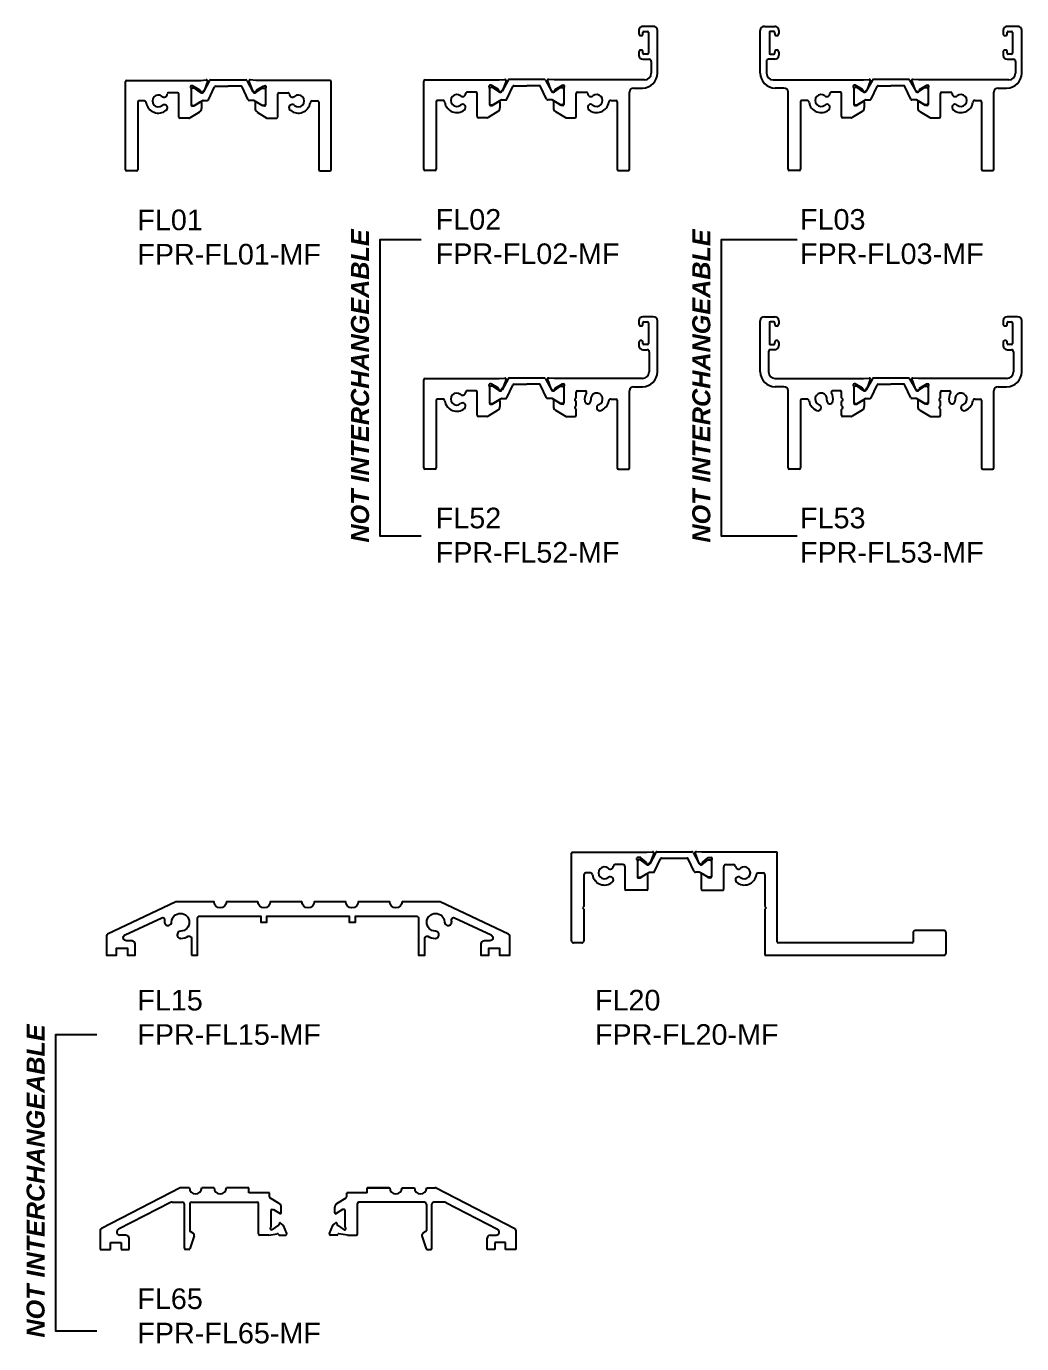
# Model space of a CAD drawing. Header units: millimetres. Extents: x 2364 to 3239, y -858 to -127.
# Drawn here: x 2364.3 to 2606.1, y -511.7 to -191.8 of the extents above; entities that cross this region are included whole.
import ezdxf

# ---------------------------------------------------------------- set-up
doc = ezdxf.new("R2010")
doc.units = ezdxf.units.MM
for name, color, linetype in [('CS- Drawing', 255, 'Continuous'), ('CS-Drawing', 7, 'Continuous'), ('Text', 1, 'Continuous')]:
    doc.layers.add(name, color=color, linetype=linetype)
doc.styles.add('Fineline', font='sanss___.ttf', dxfattribs={"height": 2})

# ---------------------------------------------------------------- blocks, each defined once
blk = doc.blocks.new('-FL01')
for p, q in [((0, 0.3), (0, 21.7)), ((0.3, 22), (18.31, 22)), ((16, 20.05), (16, 16.45)), ((16, 20), (16, 16)), ((16.27, 20.7), (16.1, 20.7)), ((16.76, 20.14), (16.3, 20.14)), ((18.11, 19.63), (16.33, 20.69)), ((18.28, 19.07), (16.76, 20.14)), ((18.29, 19.2), (18.21, 19.51)), ((18.31, 22), (19.66, 22.12)), ((19.22, 19.7), (18.62, 19.11)), ((20.47, 21.95), (19, 19.23)), ((19.97, 21.72), (19.22, 19.7)), ((20.17, 17.31), (21.62, 20.42)), ((20.74, 22.12), (29.26, 22.12)), ((21.89, 20.59), (25, 20.59)), ((28.11, 20.59), (25, 20.59)), ((29.83, 17.31), (28.38, 20.42)), ((29.53, 21.95), (31, 19.23)), ((30.03, 21.72), (30.78, 19.7)), ((31.69, 22), (30.34, 22.12)), ((30.78, 19.7), (31.38, 19.11)), ((49.7, 22), (31.69, 22)), ((31.71, 19.2), (31.79, 19.51)), ((31.72, 19.07), (33.24, 20.14)), ((31.89, 19.63), (33.67, 20.69)), ((33.24, 20.14), (33.7, 20.14)), ((33.73, 20.7), (33.9, 20.7)), ((34, 20.05), (34, 16.45)), ((34, 20), (34, 16)), ((50, 0.3), (50, 21.7)), ((3, 16.7), (3, 0.3)), ((4.59, 17), (3.3, 17)), ((12.7, 19), (10.47, 19)), ((13, 13.1), (13, 18.7)), ((16.6, 15.8), (18.2, 16.77)), ((16.76, 15.94), (18.81, 17.12)), ((18.5, 16.6), (18.5, 15.18)), ((18.87, 17.14), (19.9, 17.14)), ((31.13, 17.14), (30.1, 17.14)), ((33.24, 15.94), (31.19, 17.12)), ((31.5, 16.6), (31.5, 15.18)), ((33.4, 15.8), (31.8, 16.77)), ((37, 13.1), (37, 18.7)), ((37.3, 19), (39.53, 19)), ((45.41, 17), (46.7, 17)), ((47, 16.69), (47, 0.3)), ((15.44, 12.8), (13.3, 12.8)), ((18.02, 14.32), (15.6, 12.84)), ((16.2, 15.8), (16.6, 15.8)), ((16.3, 15.94), (16.76, 15.94)), ((31.98, 14.32), (34.4, 12.84)), ((33.7, 15.94), (33.24, 15.94)), ((33.8, 15.8), (33.4, 15.8)), ((34.56, 12.8), (36.7, 12.8)), ((2.7, 0), (0.3, 0)), ((47.3, 0), (49.7, 0))]:
    blk.add_line(p, q)
for centre, radius, start, end in [((0.3, 21.7), 0.3, 90, 180), ((16.1, 20.4), 0.3, 90, 233.1301), ((15.8, 20), 0.2, 0, 53.1301), ((16.3, 19.84), 0.3, 90, 180), ((16.27, 20.5), 0.2, 75, 90), ((18.01, 19.46), 0.2, 15, 60), ((18.57, 19.48), 0.5, 234.9248, 329.8267), ((18.48, 19.25), 0.2, 195, 315), ((19.69, 21.82), 0.3, 340, 95), ((20.74, 21.82), 0.3, 90, 155), ((21.89, 20.29), 0.3, 90, 155), ((28.11, 20.29), 0.3, 25, 90), ((29.26, 21.82), 0.3, 25, 90), ((30.31, 21.82), 0.3, 85, 200), ((31.43, 19.48), 0.5, 210.1733, 305.0752), ((31.52, 19.25), 0.2, 225, 345), ((31.99, 19.46), 0.2, 120, 165), ((33.73, 20.5), 0.2, 90, 105), ((33.7, 19.84), 0.3, 0, 90), ((33.9, 20.4), 0.3, 306.8699, 90), ((34.2, 20), 0.2, 126.8699, 180), ((49.7, 21.7), 0.3, 0, 90), ((3.3, 16.7), 0.302, 90.4173, 179.5827), ((4.59, 16.5), 0.496, 7.9591, 90.374), ((8, 17), 2.95, 188.3331, 310.0677), ((8, 17), 1.45, 49.9323, 310.0677), ((9.42, 18.68), 0.75, 229.9323, 0.8936), ((9.46, 15.35), 0.752, 306.1356, 133.9999), ((10.47, 18.7), 0.3, 90, 180.8936), ((12.7, 18.7), 0.3, 0, 90), ((16.3, 16.24), 0.3, 180, 270), ((16.2, 16), 0.2, 180, 270), ((18.3, 16.6), 0.2, 0, 121.4), ((18.87, 17.02), 0.115, 90, 120), ((19.9, 17.44), 0.3, 270, 335), ((30.1, 17.44), 0.3, 205, 270), ((31.13, 17.02), 0.115, 60, 90), ((31.7, 16.6), 0.2, 58.6, 180), ((33.7, 16.24), 0.3, 270, 360), ((33.8, 16), 0.2, 270, 0), ((37.3, 18.7), 0.3, 90, 180), ((39.53, 18.7), 0.3, 359.1064, 90), ((40.5, 15.38), 0.757, 41.9353, 237.9293), ((40.58, 18.68), 0.75, 179.1064, 310.0677), ((42, 17), 2.95, 229.933, 351.6662), ((42, 17), 1.45, 229.9083, 130.0917), ((45.4, 16.52), 0.483, 88.2325, 173.4344), ((46.7, 16.7), 0.298, 357.6402, 90.3742), ((13.3, 13.1), 0.3, 180, 270), ((15.44, 13.1), 0.3, 270, 301.4), ((17.5, 15.18), 1, 301.4, 360), ((32.5, 15.18), 1, 180, 238.6), ((34.56, 13.1), 0.3, 238.6, 270), ((36.7, 13.1), 0.3, 270, 0), ((0.3, 0.3), 0.3, 180, 270), ((2.7, 0.3), 0.3, 270, 0), ((47.3, 0.3), 0.3, 180, 270), ((49.7, 0.3), 0.3, 270, 0)]:
    blk.add_arc(centre, radius, start, end)
blk = doc.blocks.new('-FL02')
for p, q in [((30.75, 13), (28.25, 13)), ((27.25, 12), (27.25, 11.25)), ((28.25, 11.25), (28.25, 11.5)), ((28.5, 11.75), (29.3, 11.75)), ((29.55, 11.5), (29.55, 6.5)), ((31.75, 1.65), (31.75, 12)), ((27.25, 6.75), (27.25, 6)), ((28.25, 6.5), (28.25, 6.75)), ((28.25, 5), (29.75, 5)), ((29.3, 6.25), (28.5, 6.25)), ((30.25, 4.5), (30.25, 1.65)), ((-24.7, 0), (-6.69, 0)), ((-6.69, 0), (-5.34, 0.12)), ((4.26, 0.12), (-4.26, 0.12)), ((6.69, 0), (5.34, 0.12)), ((28.6, 0), (6.69, 0)), ((-25, -21.7), (-25, -0.3)), ((-12.3, -3), (-14.53, -3)), ((-9, -1.95), (-9, -5.55)), ((-9, -2), (-9, -6)), ((-8.73, -1.3), (-8.9, -1.3)), ((-8.24, -1.86), (-8.7, -1.86)), ((-6.89, -2.37), (-8.67, -1.31)), ((-6.72, -2.93), (-8.24, -1.86)), ((-6.71, -2.8), (-6.79, -2.49)), ((-5.78, -2.3), (-6.38, -2.89)), ((-4.53, -0.05), (-6, -2.77)), ((-5.03, -0.28), (-5.78, -2.3)), ((-4.83, -4.69), (-3.38, -1.58)), ((-3.11, -1.41), (0, -1.41)), ((3.11, -1.41), (0, -1.41)), ((4.83, -4.69), (3.38, -1.58)), ((4.53, -0.05), (6, -2.77)), ((5.03, -0.28), (5.78, -2.3)), ((5.78, -2.3), (6.38, -2.89)), ((6.71, -2.8), (6.79, -2.49)), ((6.72, -2.93), (8.24, -1.86)), ((6.89, -2.37), (8.67, -1.31)), ((8.24, -1.86), (8.7, -1.86)), ((8.73, -1.3), (8.9, -1.3)), ((9, -1.95), (9, -5.55)), ((9, -2), (9, -6)), ((12.3, -3), (14.53, -3)), ((25, -21.7), (25, -3)), ((26, -2), (28.1, -2)), ((-22, -5.3), (-22, -21.7)), ((-20.41, -5), (-21.7, -5)), ((-12, -8.9), (-12, -3.3)), ((-8.8, -6.2), (-8.4, -6.2)), ((-8.7, -6.06), (-8.24, -6.06)), ((-8.4, -6.2), (-6.8, -5.23)), ((-8.24, -6.06), (-6.19, -4.88)), ((-6.5, -5.4), (-6.5, -6.82)), ((-6.13, -4.86), (-5.1, -4.86)), ((6.13, -4.86), (5.1, -4.86)), ((8.24, -6.06), (6.19, -4.88)), ((6.5, -5.4), (6.5, -6.82)), ((8.4, -6.2), (6.8, -5.23)), ((8.7, -6.06), (8.24, -6.06)), ((8.8, -6.2), (8.4, -6.2)), ((12, -8.9), (12, -3.3)), ((20.41, -5), (21.7, -5)), ((22, -5.3), (22, -21.7)), ((-9.56, -9.2), (-11.7, -9.2)), ((-6.98, -7.68), (-9.4, -9.16)), ((6.98, -7.68), (9.4, -9.16)), ((9.56, -9.2), (11.7, -9.2)), ((-22.3, -22), (-24.7, -22)), ((22.3, -22), (24.7, -22))]:
    blk.add_line(p, q)
for centre, radius, start, end in [((28.25, 12), 1, 90, 180), ((30.75, 12), 1, 0, 90), ((27.75, 11.25), 0.5, 180, 0), ((28.5, 11.5), 0.25, 90, 180), ((29.3, 11.5), 0.25, 0, 90), ((27.75, 6.75), 0.5, 0, 180), ((28.5, 6.5), 0.25, 180, 270), ((29.3, 6.5), 0.25, 270, 0), ((28.25, 6), 1, 180, 270), ((29.75, 4.5), 0.5, 0, 90), ((-24.7, -0.3), 0.3, 90, 180), ((-5.31, -0.18), 0.3, 340, 95), ((-4.26, -0.18), 0.3, 90, 155), ((4.26, -0.18), 0.3, 25, 90), ((5.31, -0.18), 0.3, 85, 200), ((28.1, 1.65), 3.65, 270, 0), ((28.6, 1.65), 1.65, 270, 0), ((-14.53, -3.3), 0.3, 90, 180.8936), ((-12.3, -3.3), 0.3, 0, 90), ((-8.9, -1.6), 0.3, 90, 233.1301), ((-9.2, -2), 0.2, 0, 53.1301), ((-8.7, -2.16), 0.3, 90, 180), ((-8.73, -1.5), 0.2, 75, 90), ((-6.99, -2.54), 0.2, 15, 60), ((-6.43, -2.52), 0.5, 234.9248, 329.8267), ((-6.52, -2.75), 0.2, 195, 315), ((-3.11, -1.71), 0.3, 90, 155), ((3.11, -1.71), 0.3, 25, 90), ((6.43, -2.52), 0.5, 210.1733, 305.0752), ((6.52, -2.75), 0.2, 225, 345), ((6.99, -2.54), 0.2, 120, 165), ((8.73, -1.5), 0.2, 90, 105), ((8.7, -2.16), 0.3, 0, 90), ((8.9, -1.6), 0.3, 306.8699, 90), ((9.2, -2), 0.2, 126.8699, 180), ((12.3, -3.3), 0.3, 90, 180), ((14.53, -3.3), 0.3, 359.1064, 90), ((26, -3), 1, 90, 180), ((-21.7, -5.3), 0.3, 90, 180), ((-20.41, -5.5), 0.5, 8.3331, 90), ((-17, -5), 2.95, 188.3331, 310.0677), ((-17, -5), 1.45, 49.9323, 310.0677), ((-15.58, -3.32), 0.75, 229.9323, 0.8936), ((-15.58, -6.68), 0.75, 310.0677, 130.0677), ((-8.7, -5.76), 0.3, 180, 270), ((-8.8, -6), 0.2, 180, 270), ((-6.7, -5.4), 0.2, 0, 121.4), ((-6.13, -4.98), 0.115, 90, 120), ((-5.1, -4.56), 0.3, 270, 335), ((5.1, -4.56), 0.3, 205, 270), ((6.13, -4.98), 0.115, 60, 90), ((6.7, -5.4), 0.2, 58.6, 180), ((8.7, -5.76), 0.3, 270, 360), ((8.8, -6), 0.2, 270, 0), ((15.58, -3.32), 0.75, 179.1064, 310.0677), ((15.58, -6.68), 0.75, 49.9323, 229.9323), ((17, -5), 2.95, 229.9323, 351.6669), ((17, -5), 1.45, 229.9323, 130.0677), ((20.41, -5.5), 0.5, 90, 171.6669), ((21.7, -5.3), 0.3, 0, 90), ((-11.7, -8.9), 0.3, 180, 270), ((-9.56, -8.9), 0.3, 270, 301.4), ((-7.5, -6.82), 1, 301.4, 360), ((7.5, -6.82), 1, 180, 238.6), ((9.56, -8.9), 0.3, 238.6, 270), ((11.7, -8.9), 0.3, 270, 0), ((-24.7, -21.7), 0.3, 180, 270), ((-22.3, -21.7), 0.3, 270, 0), ((22.3, -21.7), 0.3, 180, 270), ((24.7, -21.7), 0.3, 270, 0)]:
    blk.add_arc(centre, radius, start, end)
blk = doc.blocks.new('-FL03')
for p, q in [((-6.75, 23.65), (-6.75, 34)), ((-5.75, 35), (-3.25, 35)), ((-4.55, 33.5), (-4.55, 28.5)), ((-3.5, 33.75), (-4.3, 33.75)), ((-3.25, 33.25), (-3.25, 33.5)), ((-2.25, 34), (-2.25, 33.25)), ((52.25, 34), (52.25, 33.25)), ((55.75, 35), (53.25, 35)), ((53.25, 33.25), (53.25, 33.5)), ((53.5, 33.75), (54.3, 33.75)), ((54.55, 33.5), (54.55, 28.5)), ((56.75, 23.65), (56.75, 34)), ((-5.25, 26.5), (-5.25, 23.65)), ((-3.25, 27), (-4.75, 27)), ((-4.3, 28.25), (-3.5, 28.25)), ((-3.25, 28.5), (-3.25, 28.75)), ((-2.25, 28.75), (-2.25, 28)), ((52.25, 28.75), (52.25, 28)), ((53.25, 28.5), (53.25, 28.75)), ((53.25, 27), (54.75, 27)), ((54.3, 28.25), (53.5, 28.25)), ((55.25, 26.5), (55.25, 23.65)), ((-3.6, 22), (18.31, 22)), ((-1, 20), (-3.1, 20)), ((0.3, 22), (18.31, 22)), ((16, 20.05), (16, 16.45)), ((16, 20), (16, 16)), ((16.27, 20.7), (16.1, 20.7)), ((16.76, 20.14), (16.3, 20.14)), ((18.11, 19.63), (16.33, 20.69)), ((18.28, 19.07), (16.76, 20.14)), ((18.29, 19.2), (18.21, 19.51)), ((18.31, 22), (19.66, 22.12)), ((19.22, 19.7), (18.62, 19.11)), ((20.47, 21.95), (19, 19.23)), ((19.97, 21.72), (19.22, 19.7)), ((20.17, 17.31), (21.62, 20.42)), ((29.26, 22.12), (20.74, 22.12)), ((21.89, 20.59), (25, 20.59)), ((28.11, 20.59), (25, 20.59)), ((29.83, 17.31), (28.38, 20.42)), ((29.53, 21.95), (31, 19.23)), ((30.03, 21.72), (30.78, 19.7)), ((31.69, 22), (30.34, 22.12)), ((30.78, 19.7), (31.38, 19.11)), ((53.6, 22), (31.69, 22)), ((31.71, 19.2), (31.79, 19.51)), ((31.72, 19.07), (33.24, 20.14)), ((31.89, 19.63), (33.73, 20.7)), ((33.24, 20.14), (33.7, 20.14)), ((33.73, 20.7), (33.9, 20.7)), ((34, 20.05), (34, 16.45)), ((34, 20), (34, 16)), ((51, 20), (53.1, 20)), ((0, 0.3), (0, 19)), ((3, 16.7), (3, 0.3)), ((4.59, 17), (3.3, 17)), ((12.7, 19), (10.47, 19)), ((13, 13.1), (13, 18.7)), ((16.6, 15.8), (18.2, 16.77)), ((16.76, 15.94), (18.81, 17.12)), ((18.5, 16.6), (18.5, 15.18)), ((18.87, 17.14), (19.9, 17.14)), ((31.13, 17.14), (30.1, 17.14)), ((33.24, 15.94), (31.19, 17.12)), ((31.5, 16.6), (31.5, 15.18)), ((33.4, 15.8), (31.8, 16.77)), ((37, 13.1), (37, 18.7)), ((37.3, 19), (39.53, 19)), ((45.41, 17), (46.7, 17)), ((47, 16.7), (47, 0.3)), ((50, 0.3), (50, 19)), ((15.44, 12.8), (13.3, 12.8)), ((18.02, 14.32), (15.6, 12.84)), ((16.2, 15.8), (16.6, 15.8)), ((16.3, 15.94), (16.76, 15.94)), ((31.98, 14.32), (34.4, 12.84)), ((33.7, 15.94), (33.24, 15.94)), ((33.8, 15.8), (33.4, 15.8)), ((34.56, 12.8), (36.7, 12.8)), ((2.7, 0), (0.3, 0)), ((47.3, 0), (49.7, 0))]:
    blk.add_line(p, q)
for centre, radius, start, end in [((-5.75, 34), 1, 90, 180), ((-4.3, 33.5), 0.25, 90, 180), ((-3.5, 33.5), 0.25, 0, 90), ((-3.25, 34), 1, 0, 90), ((-2.75, 33.25), 0.5, 180, 0), ((53.25, 34), 1, 90, 180), ((52.75, 33.25), 0.5, 180, 0), ((53.5, 33.5), 0.25, 90, 180), ((54.3, 33.5), 0.25, 0, 90), ((55.75, 34), 1, 0, 90), ((-2.75, 28.75), 0.5, 0, 180), ((52.75, 28.75), 0.5, 0, 180), ((-4.75, 26.5), 0.5, 90, 180), ((-4.3, 28.5), 0.25, 180, 270), ((-3.5, 28.5), 0.25, 270, 0), ((-3.25, 28), 1, 270, 0), ((53.25, 28), 1, 180, 270), ((53.5, 28.5), 0.25, 180, 270), ((54.3, 28.5), 0.25, 270, 0), ((54.75, 26.5), 0.5, 0, 90), ((-3.1, 23.65), 3.65, 180, 270), ((-3.6, 23.65), 1.65, 180, 270), ((53.1, 23.65), 3.65, 270, 0), ((53.6, 23.65), 1.65, 270, 0), ((-1, 19), 1, 0, 90), ((16.1, 20.4), 0.3, 90, 233.1301), ((15.8, 20), 0.2, 0, 53.1301), ((16.3, 19.84), 0.3, 90, 180), ((16.27, 20.5), 0.2, 75, 90), ((18.01, 19.46), 0.2, 15, 60), ((18.57, 19.48), 0.5, 234.9248, 329.8267), ((18.48, 19.25), 0.2, 195, 315), ((19.69, 21.82), 0.3, 340, 95), ((20.74, 21.82), 0.3, 90, 155), ((21.89, 20.29), 0.3, 90, 155), ((28.11, 20.29), 0.3, 25, 90), ((29.26, 21.82), 0.3, 25, 90), ((30.31, 21.82), 0.3, 85, 200), ((31.43, 19.48), 0.5, 210.1733, 305.0752), ((31.52, 19.25), 0.2, 225, 345), ((31.99, 19.46), 0.2, 120, 165), ((33.73, 20.5), 0.2, 90, 105), ((33.7, 19.84), 0.3, 0, 90), ((33.9, 20.4), 0.3, 306.8699, 90), ((34.2, 20), 0.2, 126.8699, 180), ((51, 19), 1, 90, 180), ((3.3, 16.7), 0.3, 90, 180), ((4.59, 16.5), 0.5, 8.3331, 90), ((8, 17), 2.95, 188.3331, 310.0677), ((8, 17), 1.45, 49.9323, 310.0677), ((9.42, 18.68), 0.75, 229.9323, 0.8936), ((9.42, 15.32), 0.75, 310.0677, 130.0677), ((10.47, 18.7), 0.3, 90, 180.8936), ((12.7, 18.7), 0.3, 0, 90), ((16.3, 16.24), 0.3, 180, 270), ((16.2, 16), 0.2, 180, 270), ((18.3, 16.6), 0.2, 0, 121.4), ((18.87, 17.02), 0.115, 90, 120), ((19.9, 17.44), 0.3, 270, 335), ((30.1, 17.44), 0.3, 205, 270), ((31.13, 17.02), 0.115, 60, 90), ((31.7, 16.6), 0.2, 58.6, 180), ((33.7, 16.24), 0.3, 270, 360), ((33.8, 16), 0.2, 270, 0), ((37.3, 18.7), 0.3, 90, 180), ((39.53, 18.7), 0.3, 359.1064, 90), ((40.58, 18.68), 0.75, 179.1064, 310.0677), ((40.58, 15.32), 0.75, 49.9323, 229.9323), ((42, 17), 2.95, 229.9323, 351.6669), ((42, 17), 1.45, 229.9323, 130.0677), ((45.41, 16.5), 0.5, 90, 171.6669), ((46.7, 16.7), 0.3, 0, 90), ((13.3, 13.1), 0.3, 180, 270), ((15.44, 13.1), 0.3, 270, 301.4), ((17.5, 15.18), 1, 301.4, 360), ((32.5, 15.18), 1, 180, 238.6), ((34.56, 13.1), 0.3, 238.6, 270), ((36.7, 13.1), 0.3, 270, 0), ((0.3, 0.3), 0.3, 180, 270), ((2.7, 0.3), 0.3, 270, 0), ((47.3, 0.3), 0.3, 180, 270), ((49.7, 0.3), 0.3, 270, 0)]:
    blk.add_arc(centre, radius, start, end)
blk = doc.blocks.new('-FL52')
for p, q in [((27.25, 14), (27.25, 13.25)), ((30.75, 15), (28.25, 15)), ((28.25, 13.25), (28.25, 13.5)), ((28.5, 13.75), (29.3, 13.75)), ((29.55, 13.5), (29.55, 8.5)), ((31.75, 1.65), (31.75, 14)), ((27.25, 8.75), (27.25, 8)), ((28.25, 8.5), (28.25, 8.75)), ((28.25, 7), (29.25, 7)), ((29.3, 8.25), (28.5, 8.25)), ((29.75, 6.5), (29.75, 1.65)), ((-24.7, 0), (-6.69, 0)), ((-6.69, 0), (-5.34, 0.12)), ((4.26, 0.12), (-4.26, 0.12)), ((6.69, 0), (5.34, 0.12)), ((28.1, 0), (6.69, 0)), ((-25, -21.7), (-25, -0.3)), ((-12.3, -3), (-14.53, -3)), ((-9, -1.95), (-9, -5.55)), ((-9, -2), (-9, -6)), ((-8.73, -1.3), (-8.9, -1.3)), ((-8.24, -1.86), (-8.7, -1.86)), ((-6.89, -2.37), (-8.67, -1.31)), ((-6.72, -2.93), (-8.24, -1.86)), ((-6.71, -2.8), (-6.79, -2.49)), ((-5.78, -2.3), (-6.38, -2.89)), ((-4.53, -0.05), (-6, -2.77)), ((-5.03, -0.28), (-5.78, -2.3)), ((-4.83, -4.69), (-3.38, -1.58)), ((-3.11, -1.41), (0, -1.41)), ((3.11, -1.41), (0, -1.41)), ((4.83, -4.69), (3.38, -1.58)), ((4.53, -0.05), (6, -2.77)), ((5.03, -0.28), (5.78, -2.3)), ((5.78, -2.3), (6.38, -2.89)), ((6.71, -2.8), (6.79, -2.49)), ((6.72, -2.93), (8.24, -1.86)), ((6.89, -2.37), (8.67, -1.31)), ((8.24, -1.86), (8.7, -1.86)), ((8.73, -1.3), (8.9, -1.3)), ((9, -1.95), (9, -5.55)), ((9, -2), (9, -6)), ((12.3, -3), (14.23, -3)), ((25, -21.7), (25, -3)), ((26, -2), (28.1, -2)), ((-22, -5.3), (-22, -21.7)), ((-20.41, -5), (-21.7, -5)), ((-12, -8.9), (-12, -3.3)), ((-8.8, -6.2), (-8.4, -6.2)), ((-8.7, -6.06), (-8.24, -6.06)), ((-8.4, -6.2), (-6.8, -5.23)), ((-8.24, -6.06), (-6.19, -4.88)), ((-6.5, -5.4), (-6.5, -6.82)), ((-6.13, -4.86), (-5.1, -4.86)), ((6.13, -4.86), (5.1, -4.86)), ((8.24, -6.06), (6.19, -4.88)), ((6.5, -5.4), (6.5, -6.82)), ((8.4, -6.2), (6.8, -5.23)), ((8.7, -6.06), (8.24, -6.06)), ((8.8, -6.2), (8.4, -6.2)), ((12, -4.69), (12, -3.3)), ((12, -6.59), (12, -5.61)), ((20.41, -5), (21.7, -5)), ((22, -5.3), (22, -21.7)), ((-9.56, -9.2), (-11.7, -9.2)), ((-6.98, -7.68), (-9.4, -9.16)), ((6.98, -7.68), (9.4, -9.16)), ((9.56, -9.2), (11.7, -9.2)), ((12, -8.9), (12, -7.51)), ((-22.3, -22), (-24.7, -22)), ((22.3, -22), (24.7, -22))]:
    blk.add_line(p, q)
for centre, radius, start, end in [((28.25, 14), 1, 90, 180), ((27.75, 13.25), 0.5, 180, 0), ((28.5, 13.5), 0.25, 90, 180), ((29.3, 13.5), 0.25, 0, 90), ((30.75, 14), 1, 0, 90), ((27.75, 8.75), 0.5, 0, 180), ((28.25, 8), 1, 180, 270), ((28.5, 8.5), 0.25, 180, 270), ((29.25, 6.5), 0.5, 0, 90), ((29.3, 8.5), 0.25, 270, 0), ((-24.7, -0.3), 0.3, 90, 180), ((-5.31, -0.18), 0.3, 340, 95), ((-4.26, -0.18), 0.3, 90, 155), ((4.26, -0.18), 0.3, 25, 90), ((5.31, -0.18), 0.3, 85, 200), ((28.1, 1.65), 3.65, 270, 0), ((28.1, 1.65), 1.65, 270, 360), ((-14.53, -3.3), 0.3, 90, 180.8936), ((-12.3, -3.3), 0.3, 0, 90), ((-8.9, -1.6), 0.3, 90, 233.1301), ((-9.2, -2), 0.2, 0, 53.1301), ((-8.7, -2.16), 0.3, 90, 180), ((-8.73, -1.5), 0.2, 75, 90), ((-6.99, -2.54), 0.2, 15, 60), ((-6.43, -2.52), 0.5, 234.9248, 329.8267), ((-6.52, -2.75), 0.2, 195, 315), ((-3.11, -1.71), 0.3, 90, 155), ((3.11, -1.71), 0.3, 25, 90), ((6.43, -2.52), 0.5, 210.1733, 305.0752), ((6.52, -2.75), 0.2, 225, 345), ((6.99, -2.54), 0.2, 120, 165), ((8.73, -1.5), 0.2, 90, 105), ((8.7, -2.16), 0.3, 0, 90), ((8.9, -1.6), 0.3, 306.8699, 90), ((9.2, -2), 0.2, 126.8699, 180), ((12.3, -3.3), 0.3, 90, 180), ((14.23, -3.3), 0.3, 328.4611, 90), ((26, -3), 1, 90, 180), ((-21.7, -5.3), 0.3, 90, 180), ((-20.41, -5.5), 0.5, 8.3331, 90), ((-17, -5), 2.95, 188.3331, 310.0677), ((-17, -5), 1.45, 49.9323, 310.0677), ((-15.58, -3.32), 0.75, 229.9323, 0.8936), ((-15.58, -6.68), 0.75, 310.0677, 130.0677), ((-8.7, -5.76), 0.3, 180, 270), ((-8.8, -6), 0.2, 180, 270), ((-6.7, -5.4), 0.2, 0, 121.4), ((-6.13, -4.98), 0.115, 90, 120), ((-5.1, -4.56), 0.3, 270, 335), ((5.1, -4.56), 0.3, 205, 270), ((6.13, -4.98), 0.115, 60, 90), ((6.7, -5.4), 0.2, 58.6, 180), ((8.7, -5.76), 0.3, 270, 360), ((8.8, -6), 0.2, 270, 0), ((14.83, -5.38), 0.75, 190.0676, 10.0678), ((17, -5), 1.45, 289.9322, 190.0677), ((17.75, -7.07), 0.75, 109.9322, 289.9322), ((20.41, -5.5), 0.5, 90, 171.6669), ((21.7, -5.3), 0.3, 0, 90), ((-11.7, -8.9), 0.3, 180, 270), ((-9.56, -8.9), 0.3, 270, 301.4), ((-7.5, -6.82), 1, 301.4, 360), ((7.5, -6.82), 1, 180, 238.6), ((9.56, -8.9), 0.3, 238.6, 270), ((11.7, -8.9), 0.3, 270, 0), ((-24.7, -21.7), 0.3, 180, 270), ((-22.3, -21.7), 0.3, 270, 0), ((22.3, -21.7), 0.3, 180, 270), ((24.7, -21.7), 0.3, 270, 0)]:
    blk.add_arc(centre, radius, start, end)
at = {"layer": 'CS- Drawing'}
for centre, radius, start, end in [((12.2, -5.15), 0.5, 113.5782, 246.4218), ((17, -5), 2.95, 148.4611, 190.0677), ((17, -5), 2.95, 289.9322, 351.6669), ((12.2, -7.05), 0.5, 113.5782, 246.4218)]:
    blk.add_arc(centre, radius, start, end, dxfattribs=at)
blk = doc.blocks.new('-FL53')
at = {"color": 7}
for p, q in [((-31.75, 1.65), (-31.75, 14)), ((-30.75, 15), (-28.25, 15)), ((-29.55, 13.5), (-29.55, 8.5)), ((-28.5, 13.75), (-29.3, 13.75)), ((-28.25, 13.25), (-28.25, 13.5)), ((-27.25, 14), (-27.25, 13.25)), ((27.25, 14), (27.25, 13.25)), ((30.75, 15), (28.25, 15)), ((28.25, 13.25), (28.25, 13.5)), ((28.5, 13.75), (29.3, 13.75)), ((29.55, 13.5), (29.55, 8.5)), ((31.75, 1.65), (31.75, 14)), ((-29.75, 6.5), (-29.75, 1.65)), ((-29.3, 8.25), (-28.5, 8.25)), ((-28.25, 7), (-29.25, 7)), ((-28.25, 8.5), (-28.25, 8.75)), ((-27.25, 8.75), (-27.25, 8)), ((27.25, 8.75), (27.25, 8)), ((28.25, 8.5), (28.25, 8.75)), ((28.25, 7), (29.25, 7)), ((29.3, 8.25), (28.5, 8.25)), ((29.75, 6.5), (29.75, 1.65)), ((-28.1, 0), (-6.69, 0)), ((-6.69, 0), (-5.34, 0.12)), ((4.26, 0.12), (-4.26, 0.12)), ((6.69, 0), (5.34, 0.12)), ((28.1, 0), (6.69, 0)), ((-26, -2), (-28.1, -2)), ((-25, -21.7), (-25, -3)), ((-12.3, -3), (-14.23, -3)), ((-9, -2), (-9, -6)), ((-8.73, -1.3), (-8.9, -1.3)), ((-8.24, -1.86), (-8.7, -1.86)), ((-6.89, -2.37), (-8.67, -1.31)), ((-6.72, -2.93), (-8.24, -1.86)), ((-6.71, -2.8), (-6.79, -2.49)), ((-5.78, -2.3), (-6.38, -2.89)), ((-4.53, -0.05), (-6, -2.77)), ((-5.03, -0.28), (-5.78, -2.3)), ((-4.83, -4.69), (-3.38, -1.58)), ((-3.11, -1.41), (0, -1.41)), ((3.11, -1.41), (0, -1.41)), ((4.83, -4.69), (3.38, -1.58)), ((4.53, -0.05), (6, -2.77)), ((5.03, -0.28), (5.78, -2.3)), ((5.78, -2.3), (6.38, -2.89)), ((6.71, -2.8), (6.79, -2.49)), ((6.72, -2.93), (8.24, -1.86)), ((6.89, -2.37), (8.67, -1.31)), ((8.24, -1.86), (8.7, -1.86)), ((8.73, -1.3), (8.9, -1.3)), ((9, -1.95), (9, -5.55)), ((9, -2), (9, -6)), ((12.3, -3), (14.23, -3)), ((25, -21.7), (25, -3)), ((26, -2), (28.1, -2)), ((-22, -5.3), (-22, -21.7)), ((-20.41, -5), (-21.7, -5)), ((-12, -4.69), (-12, -3.3)), ((-12, -6.59), (-12, -5.61)), ((-8.8, -6.2), (-8.4, -6.2)), ((-8.7, -6.06), (-8.24, -6.06)), ((-8.4, -6.2), (-6.8, -5.23)), ((-8.24, -6.06), (-6.19, -4.88)), ((-6.5, -5.4), (-6.5, -6.82)), ((-6.13, -4.86), (-5.1, -4.86)), ((6.13, -4.86), (5.1, -4.86)), ((8.24, -6.06), (6.19, -4.88)), ((6.5, -5.4), (6.5, -6.82)), ((8.4, -6.2), (6.8, -5.23)), ((8.7, -6.06), (8.24, -6.06)), ((8.8, -6.2), (8.4, -6.2)), ((12, -4.69), (12, -3.3)), ((12, -6.59), (12, -5.61)), ((20.41, -5), (21.7, -5)), ((22, -5.3), (22, -21.7)), ((-12, -8.9), (-12, -7.51)), ((-9.56, -9.2), (-11.7, -9.2)), ((-6.98, -7.68), (-9.4, -9.16)), ((6.98, -7.68), (9.4, -9.16)), ((9.56, -9.2), (11.7, -9.2)), ((12, -8.9), (12, -7.51)), ((-22.3, -22), (-24.7, -22)), ((22.3, -22), (24.7, -22))]:
    blk.add_line(p, q, dxfattribs=at)
for centre, radius, start, end in [((-30.75, 14), 1, 90, 180), ((-29.3, 13.5), 0.25, 90, 180), ((-28.5, 13.5), 0.25, 0, 90), ((-28.25, 14), 1, 0, 90), ((-27.75, 13.25), 0.5, 180, 0), ((28.25, 14), 1, 90, 180), ((27.75, 13.25), 0.5, 180, 0), ((28.5, 13.5), 0.25, 90, 180), ((29.3, 13.5), 0.25, 0, 90), ((30.75, 14), 1, 0, 90), ((-29.25, 6.5), 0.5, 90, 180), ((-29.3, 8.5), 0.25, 180, 270), ((-28.5, 8.5), 0.25, 270, 0), ((-27.75, 8.75), 0.5, 0, 180), ((-28.25, 8), 1, 270, 0), ((27.75, 8.75), 0.5, 0, 180), ((28.25, 8), 1, 180, 270), ((28.5, 8.5), 0.25, 180, 270), ((29.25, 6.5), 0.5, 0, 90), ((29.3, 8.5), 0.25, 270, 0), ((-28.1, 1.65), 3.65, 180, 270), ((-28.1, 1.65), 1.65, 180, 270), ((-5.31, -0.18), 0.3, 340, 95), ((-4.26, -0.18), 0.3, 90, 155), ((4.26, -0.18), 0.3, 25, 90), ((5.31, -0.18), 0.3, 85, 200), ((28.1, 1.65), 3.65, 270, 0), ((28.1, 1.65), 1.65, 270, 360), ((-26, -3), 1, 0, 90), ((-14.23, -3.3), 0.3, 90, 211.5389), ((-12.3, -3.3), 0.3, 0, 90), ((-8.9, -1.6), 0.3, 90, 233.1301), ((-8.7, -2.16), 0.3, 90, 180), ((-8.73, -1.5), 0.2, 75, 90), ((-6.99, -2.54), 0.2, 15, 60), ((-6.43, -2.52), 0.5, 234.9248, 329.8267), ((-6.52, -2.75), 0.2, 195, 315), ((-3.11, -1.71), 0.3, 90, 155), ((3.11, -1.71), 0.3, 25, 90), ((6.43, -2.52), 0.5, 210.1733, 305.0752), ((6.52, -2.75), 0.2, 225, 345), ((6.99, -2.54), 0.2, 120, 165), ((8.73, -1.5), 0.2, 90, 105), ((8.7, -2.16), 0.3, 0, 90), ((8.9, -1.6), 0.3, 306.8699, 90), ((9.2, -2), 0.2, 126.8699, 180), ((12.3, -3.3), 0.3, 90, 180), ((14.23, -3.3), 0.3, 328.4611, 90), ((26, -3), 1, 90, 180), ((-21.7, -5.3), 0.3, 90, 180), ((-20.41, -5.5), 0.5, 8.3331, 90), ((-17, -5), 1.45, 349.9323, 250.0678), ((-17.75, -7.07), 0.75, 250.0678, 70.0678), ((-14.83, -5.38), 0.75, 169.9322, 349.9324), ((-8.7, -5.76), 0.3, 180, 270), ((-8.8, -6), 0.2, 180, 270), ((-6.7, -5.4), 0.2, 0, 121.4), ((-6.13, -4.98), 0.115, 90, 120), ((-5.1, -4.56), 0.3, 270, 335), ((5.1, -4.56), 0.3, 205, 270), ((6.13, -4.98), 0.115, 60, 90), ((6.7, -5.4), 0.2, 58.6, 180), ((8.7, -5.76), 0.3, 270, 360), ((8.8, -6), 0.2, 270, 0), ((14.83, -5.38), 0.75, 190.0676, 10.0678), ((17, -5), 1.45, 289.9322, 190.0677), ((17.75, -7.07), 0.75, 109.9322, 289.9322), ((20.41, -5.5), 0.5, 90, 171.6669), ((21.7, -5.3), 0.3, 0, 90), ((-11.7, -8.9), 0.3, 180, 270), ((-9.56, -8.9), 0.3, 270, 301.4), ((-7.5, -6.82), 1, 301.4, 0), ((7.5, -6.82), 1, 180, 238.6), ((9.56, -8.9), 0.3, 238.6, 270), ((11.7, -8.9), 0.3, 270, 0), ((-24.7, -21.7), 0.3, 180, 270), ((-22.3, -21.7), 0.3, 270, 0), ((22.3, -21.7), 0.3, 180, 270), ((24.7, -21.7), 0.3, 270, 0)]:
    blk.add_arc(centre, radius, start, end, dxfattribs=at)
at = {"layer": 'CS- Drawing', "color": 7}
for centre, radius, start, end in [((-17, -5), 2.95, 188.3331, 250.0678), ((-17, -5), 2.95, 349.9323, 31.5389), ((-12.2, -5.15), 0.5, 293.5782, 66.4218), ((12.2, -5.15), 0.5, 113.5782, 246.4218), ((17, -5), 2.95, 148.4611, 190.0677), ((17, -5), 2.95, 289.9322, 351.6669), ((-12.2, -7.05), 0.5, 293.5782, 66.4218), ((12.2, -7.05), 0.5, 113.5782, 246.4218)]:
    blk.add_arc(centre, radius, start, end, dxfattribs=at)
blk = doc.blocks.new('-FL15')
blk.add_lwpolyline([(-28.35, -13), (-26.85, -13), (-26.85, -4, -0.414214), (-26.35, -3.5), (-11.5, -3.5), (-11.5, -5), (-10, -5), (-10, -3.5), (10, -3.5), (10, -5), (11.5, -5), (11.5, -3.5), (26.35, -3.5, -0.414214), (26.85, -4), (26.85, -13), (28.35, -13), (28.35, -8.84, -0.573001), (29.09, -8.4, 0.120294), (30.88, -8.9, 0.503021), (31.75, -7.8, 0.330653), (30.93, -7.15, -2.310121), (33.15, -4.93, 0.330653), (33.8, -5.75, 0.503021), (34.9, -4.88, 0.029766), (34.86, -4.41, -0.599877), (35.56, -3.89), (44.45, -8.07, -0.801143), (44.14, -9.5), (42.75, -9.5, 0.414214), (42, -10.25), (42, -13), (43.9, -13), (43.9, -11.25), (46.5, -11.25), (46.5, -13), (49, -13), (49, -8.32, 0.290522), (48.71, -7.86), (32.1, -0.05, 0.110406), (31.89, 0), (22.83, 0, -1), (19.83, 0), (12.17, 0, -1), (9.17, 0), (1.5, 0, -1), (-1.5, 0), (-9.17, 0, -1), (-12.17, 0), (-19.83, 0, -1), (-22.83, 0), (-31.89, 0, 0.110406), (-32.1, -0.05), (-48.71, -7.86, 0.290522), (-49, -8.32), (-49, -13), (-46.5, -13), (-46.5, -11.25), (-43.9, -11.25), (-43.9, -13), (-42, -13), (-42, -10.25, 0.414214), (-42.75, -9.5), (-44.14, -9.5, -0.801143), (-44.45, -8.07), (-35.56, -3.89, -0.599877), (-34.86, -4.41, 0.029766), (-34.9, -4.88, 0.503021), (-33.8, -5.75), (-33.8, -5.75, 0.330653), (-33.15, -4.93, -2.310121), (-30.93, -7.15, 0.330653), (-31.75, -7.8), (-31.75, -7.8, 0.503021), (-30.88, -8.9, 0.120294), (-29.09, -8.4, -0.573001), (-28.35, -8.84)], format="xyb", close=True)
blk = doc.blocks.new('*U23')
for p, q in [((-24.8, 0), (-6.69, 0)), ((-6.69, 0), (-5.34, 0.12)), ((-4.26, 0.12), (4.26, 0.12)), ((6.69, 0), (5.34, 0.12)), ((24.8, 0), (6.69, 0)), ((-25, -21.5), (-25, -0.2)), ((-12.5, -3), (-14.35, -3)), ((-9, -2), (-9, -5.76)), ((-9, -2), (-9, -6)), ((-8.73, -1.3), (-8.9, -1.3)), ((-8.22, -1.3), (-8.9, -1.3)), ((-8.24, -1.86), (-8.7, -1.86)), ((-6.72, -2.93), (-8.24, -1.86)), ((-6.89, -2.37), (-8.13, -1.32)), ((-6.71, -2.8), (-6.79, -2.49)), ((-5.78, -2.3), (-6.38, -2.89)), ((-4.53, -0.05), (-6, -2.77)), ((-5.03, -0.28), (-5.78, -2.3)), ((-4.83, -4.69), (-3.38, -1.58)), ((-3.11, -1.41), (3.11, -1.41)), ((4.83, -4.69), (3.38, -1.58)), ((4.53, -0.05), (6, -2.77)), ((5.03, -0.28), (5.78, -2.3)), ((5.78, -2.3), (6.38, -2.89)), ((6.71, -2.8), (6.79, -2.49)), ((6.72, -2.93), (8.24, -1.86)), ((6.89, -2.37), (8.13, -1.32)), ((8.22, -1.3), (8.9, -1.3)), ((8.24, -1.86), (8.7, -1.86)), ((8.73, -1.3), (8.9, -1.3)), ((9, -2), (9, -5.76)), ((9, -2), (9, -6)), ((12.5, -3), (14.35, -3)), ((25, -21.8), (25, -0.2)), ((-22, -5.5), (-22, -13.2)), ((-20.41, -5), (-21.5, -5)), ((-12, -9), (-12, -3.5)), ((-8.8, -6.2), (-8.46, -6.2)), ((-8.7, -6.06), (-8.24, -6.06)), ((-8.35, -6.17), (-6.8, -5.23)), ((-8.24, -6.06), (-6.19, -4.88)), ((-6.5, -5.4), (-6.5, -9)), ((-6.13, -4.86), (-5.1, -4.86)), ((6.13, -4.86), (5.1, -4.86)), ((8.24, -6.06), (6.19, -4.88)), ((6.5, -5.4), (6.5, -9)), ((8.35, -6.17), (6.8, -5.23)), ((8.7, -6.06), (8.24, -6.06)), ((8.8, -6.2), (8.46, -6.2)), ((12, -9), (12, -3.5)), ((20.41, -5), (21.5, -5)), ((22, -5.5), (22, -13.2)), ((-6.7, -9.2), (-11.8, -9.2)), ((6.7, -9.2), (11.8, -9.2)), ((-22, -13.2), (-22.3, -13.5)), ((-22.3, -13.5), (-22, -13.8)), ((-22, -13.8), (-22, -21.5)), ((22, -13.2), (22.3, -13.5)), ((22.3, -13.5), (22, -13.8)), ((22, -13.8), (22, -25)), ((65.5, -19), (58.5, -19)), ((-22.5, -22), (-24.5, -22)), ((57.8, -22), (25.2, -22)), ((58, -19.5), (58, -21.8)), ((66, -24.5), (66, -19.5)), ((22, -25), (65.5, -25))]:
    blk.add_line(p, q)
for centre, radius, start, end in [((-24.8, -0.2), 0.2, 90, 180), ((-5.31, -0.18), 0.3, 340, 95), ((-4.26, -0.18), 0.3, 90, 155), ((4.26, -0.18), 0.3, 25, 90), ((5.31, -0.18), 0.3, 85, 200), ((24.8, -0.2), 0.2, 0, 90), ((-14.35, -3.5), 0.5, 90, 171.5527), ((-12.5, -3.5), 0.5, 0, 90), ((-8.9, -1.6), 0.3, 90, 233.1301), ((-9.2, -2), 0.2, 0, 53.1301), ((-8.7, -2.16), 0.3, 90, 180), ((-8.22, -1.5), 0.2, 63.75, 90), ((-6.99, -2.54), 0.2, 15, 60), ((-6.43, -2.52), 0.5, 234.9248, 329.8267), ((-6.52, -2.75), 0.2, 195, 315), ((-3.11, -1.71), 0.3, 90, 155), ((3.11, -1.71), 0.3, 25, 90), ((6.43, -2.52), 0.5, 210.1733, 305.0752), ((6.52, -2.75), 0.2, 225, 345), ((6.99, -2.54), 0.2, 120, 165), ((8.22, -1.5), 0.2, 90, 116.25), ((8.7, -2.16), 0.3, 0, 90), ((8.9, -1.6), 0.3, 306.8699, 90), ((9.2, -2), 0.2, 126.8699, 180), ((12.5, -3.5), 0.5, 90, 180), ((14.35, -3.5), 0.5, 8.4473, 90), ((-21.5, -5.5), 0.5, 90, 180), ((-20.41, -5.5), 0.5, 8.3331, 90), ((-17, -5), 2.95, 188.3331, 310.0677), ((-17, -5), 1.45, 49.9323, 310.0677), ((-15.58, -3.32), 0.75, 229.9323, 351.5527), ((-15.58, -6.68), 0.75, 310.0677, 130.0677), ((-8.7, -5.76), 0.3, 180, 270), ((-8.8, -6), 0.2, 180, 270), ((-8.46, -6), 0.2, 270, 301.3118), ((-6.7, -5.4), 0.2, 0, 121.3118), ((-6.13, -4.98), 0.115, 90, 120), ((-5.1, -4.56), 0.3, 270, 335), ((5.1, -4.56), 0.3, 205, 270), ((6.13, -4.98), 0.115, 60, 90), ((6.7, -5.4), 0.2, 58.6882, 180), ((8.46, -6), 0.2, 238.6882, 270), ((8.7, -5.76), 0.3, 270, 360), ((8.8, -6), 0.2, 270, 0), ((15.58, -6.68), 0.75, 49.9323, 229.9323), ((15.58, -3.32), 0.75, 188.4473, 310.0677), ((17, -5), 2.95, 229.9323, 351.6669), ((17, -5), 1.45, 229.9323, 130.0677), ((20.41, -5.5), 0.5, 90, 171.6669), ((21.5, -5.5), 0.5, 0, 90), ((-11.8, -9), 0.2, 180, 270), ((-6.7, -9), 0.2, 270, 0), ((6.7, -9), 0.2, 180, 270), ((11.8, -9), 0.2, 270, 0), ((58.5, -19.5), 0.5, 90, 180), ((65.5, -19.5), 0.5, 0, 90), ((-24.5, -21.5), 0.5, 180, 270), ((-22.5, -21.5), 0.5, 270, 0), ((25.2, -21.8), 0.2, 180, 270), ((57.8, -21.8), 0.2, 270, 0), ((65.5, -24.5), 0.5, 270, 0)]:
    blk.add_arc(centre, radius, start, end)
blk = doc.blocks.new('Pivot Threshold')
for p, q in [((-81.6, 14.95), (-100.71, 5.14)), ((-79.33, 15), (-81.39, 15)), ((-73.33, 15), (-76.33, 15)), ((-64.9, 15), (-70.33, 15)), ((-30.77, 15), (-36.1, 15)), ((-36.1, 15), (-30.67, 15)), ((-27.67, 15), (-24.67, 15)), ((-21.67, 15), (-19.61, 15)), ((-19.4, 14.95), (-0.29, 5.14)), ((-83.94, 11.39), (-96.52, 4.93)), ((-78.76, 11.5), (-62.8, 11.5)), ((-22.24, 11.5), (-38.2, 11.5)), ((-17.06, 11.39), (-4.48, 4.93)), ((-101, 4.68), (-101, 0)), ((-94.75, 3.5), (-96.2, 3.5)), ((-6.25, 3.5), (-4.8, 3.5)), ((0, 4.68), (0, 0)), ((-101, 0), (-98.5, 0)), ((-98.5, 0), (-98.5, 1.75)), ((-98.5, 1.75), (-95.9, 1.75)), ((-95.9, 1.75), (-95.9, 0)), ((-95.9, 0), (-94, 0)), ((-94, 0), (-94, 2.75)), ((-7, 0), (-7, 2.75)), ((-5.1, 0), (-7, 0)), ((-2.5, 1.75), (-5.1, 1.75)), ((-5.1, 1.75), (-5.1, 0)), ((-2.5, 0), (-2.5, 1.75)), ((0, 0), (-2.5, 0))]:
    blk.add_line(p, q)
for centre, radius, start, end in [((-81.39, 14.5), 0.5, 90, 115.2011), ((-77.83, 15), 1.5, 180, 0), ((-71.83, 15), 1.5, 180, 0), ((-29.17, 15), 1.5, 180, 0), ((-23.17, 15), 1.5, 180, 0), ((-19.61, 14.5), 0.5, 64.7989, 90), ((-81.05, 11), 0.5, 0, 90), ((-78.76, 11), 0.5, 90, 180), ((-22.24, 11), 0.5, 0, 90), ((-19.95, 11), 0.5, 90, 180), ((-100.5, 4.68), 0.5, 115.2011, 180), ((-96.2, 4.25), 0.75, 115.2011, 270), ((-94.75, 2.75), 0.75, 0, 90), ((-6.25, 2.75), 0.75, 90, 180), ((-4.8, 4.25), 0.75, 270, 64.7989), ((-0.5, 4.68), 0.5, 0, 64.7989)]:
    blk.add_arc(centre, radius, start, end)
at = {"layer": 'CS- Drawing'}
for p, q in [((-83.48, 11.5), (-81.05, 11.5)), ((-80.55, 0.3), (-80.55, 11)), ((-79.26, 11), (-79.26, 4.62)), ((-62.5, 3.8), (-62.5, 11.2)), ((-57.48, 11.18), (-59.78, 12.58)), ((-59.3, 9.7), (-58.9, 9.7)), ((-58.9, 9.7), (-57.3, 8.73)), ((-57, 8.9), (-57, 10.32)), ((-44, 8.9), (-44, 10.32)), ((-42.1, 9.7), (-43.7, 8.73)), ((-43.52, 11.18), (-41.22, 12.58)), ((-41.7, 9.7), (-42.1, 9.7)), ((-38.5, 3.8), (-38.5, 11.2)), ((-21.74, 11), (-21.74, 4.62)), ((-20.45, 0.3), (-20.45, 11)), ((-17.52, 11.5), (-19.95, 11.5)), ((-59.5, 5.5), (-59.5, 9.5)), ((-56.55, 5.88), (-57.18, 6.44)), ((-44.45, 5.88), (-43.82, 6.44)), ((-41.5, 5.5), (-41.5, 9.5)), ((-78.18, 3.36), (-79.2, 0.21)), ((-79.1, 4.36), (-78.4, 3.95)), ((-60.06, 3.5), (-62.2, 3.5)), ((-60.06, 3.5), (-57.97, 3.85)), ((-59.28, 4.8), (-59.4, 4.8)), ((-57.66, 5.88), (-59.28, 4.8)), ((-57.72, 3.73), (-57.7, 3.67)), ((-57.51, 6.33), (-57.58, 6)), ((-57.51, 3.53), (-55.96, 3.5)), ((-55.67, 3.92), (-56.5, 5.81)), ((-45.33, 3.92), (-44.5, 5.81)), ((-43.49, 3.53), (-45.04, 3.5)), ((-43.49, 6.33), (-43.42, 6)), ((-43.34, 5.88), (-41.72, 4.8)), ((-43.28, 3.73), (-43.3, 3.67)), ((-40.94, 3.5), (-43.03, 3.85)), ((-41.72, 4.8), (-41.6, 4.8)), ((-40.94, 3.5), (-38.8, 3.5)), ((-22.82, 3.36), (-21.8, 0.21)), ((-21.9, 4.36), (-22.6, 3.95)), ((-79.49, 0), (-80.25, 0)), ((-21.51, 0), (-20.75, 0))]:
    blk.add_line(p, q, dxfattribs=at)
for centre, radius, start, end in [((-83.48, 10.5), 1, 90, 117.1886), ((-62.8, 11.2), 0.3, 360, 90), ((-59.3, 9.5), 0.2, 90, 180), ((-58, 10.32), 1, 0, 58.6), ((-43, 10.32), 1, 121.4, 180), ((-41.7, 9.5), 0.2, 0, 90), ((-38.2, 11.2), 0.3, 90, 180), ((-17.52, 10.5), 1, 62.8114, 90), ((-57.32, 6.29), 0.2, 48.6362, 168.6362), ((-57.2, 8.9), 0.2, 238.6, 0), ((-43.8, 8.9), 0.2, 180, 301.4), ((-43.68, 6.29), 0.2, 11.3638, 131.3638), ((-78.95, 4.62), 0.3, 180, 240), ((-78.65, 3.52), 0.5, 342, 60), ((-62.2, 3.8), 0.3, 180, 270), ((-59.4, 5.1), 0.3, 126.8699, 270), ((-59.7, 5.5), 0.2, 306.8699, 0), ((-57.91, 3.66), 0.2, 18.6362, 108.6362), ((-57.51, 3.73), 0.2, 198.6362, 268.6362), ((-57.77, 6.04), 0.2, 303.6362, 348.6362), ((-56.69, 5.73), 0.2, 23.6362, 48.6362), ((-55.95, 3.8), 0.3, 268.6362, 23.6362), ((-45.05, 3.8), 0.3, 156.3638, 271.3638), ((-44.31, 5.73), 0.2, 131.3638, 156.3638), ((-43.49, 3.73), 0.2, 271.3638, 341.3638), ((-43.23, 6.04), 0.2, 191.3638, 236.3638), ((-43.09, 3.66), 0.2, 71.3638, 161.3638), ((-41.6, 5.1), 0.3, 270, 53.1301), ((-41.3, 5.5), 0.2, 180, 233.1301), ((-38.8, 3.8), 0.3, 270, 360), ((-22.35, 3.52), 0.5, 120, 198), ((-22.05, 4.62), 0.3, 300, 0), ((-80.25, 0.3), 0.3, 180, 270), ((-79.49, 0.3), 0.3, 270, 342), ((-21.51, 0.3), 0.3, 198, 270), ((-20.75, 0.3), 0.3, 270, 0)]:
    blk.add_arc(centre, radius, start, end, dxfattribs=at)
at = {"layer": 'CS-Drawing'}
for p, q in [((-64.9, 13.75), (-64.9, 15)), ((-59.9, 13.75), (-64.9, 13.75)), ((-59.9, 12.8), (-59.9, 13.75)), ((-41.1, 12.8), (-41.1, 13.75)), ((-36.1, 13.75), (-41.1, 13.75)), ((-36.1, 13.75), (-36.1, 15))]:
    blk.add_line(p, q, dxfattribs=at)
for centre, start, end in [((-59.65, 12.8), 180, 238.6), ((-41.35, 12.8), 301.4, 0)]:
    blk.add_arc(centre, 0.25, start, end, dxfattribs=at)

msp = doc.modelspace()

# ---------------------------------------------------------------- linework, layer by layer
at = {"layer": 'CS- Drawing'}
for points in [[(2460.18, -243.71), (2450.18, -243.71), (2450.18, -315.56), (2460.18, -315.56)], [(2551.58, -243.71), (2533.11, -243.71), (2533.11, -315.56), (2551.58, -315.56)], [(2381.37, -436.72), (2371.37, -436.72), (2371.37, -508.57), (2381.37, -508.57)]]:
    msp.add_lwpolyline(points, dxfattribs=at)

# ---------------------------------------------------------------- block references
for name, p in [('-FL02', (2485.84, -204.84)), ('-FL03', (2549.34, -226.84)), ('-FL01', (2388.34, -226.96)), ('-FL52', (2485.84, -277.34)), ('-FL53', (2574.34, -277.34)), ('Pivot Threshold', (2483.22, -488.82))]:
    msp.add_blockref(name, p, dxfattribs=at)
at = {"layer": 'CS- Drawing', "ltscale": 1.8}
for name, p in [('*U23', (2521.72, -392.37)), ('-FL15', (2432.72, -404.37))]:
    msp.add_blockref(name, p, dxfattribs=at)

# ---------------------------------------------------------------- texts
at = {"layer": 'Text', "char_height": 5, "attachment_point": 1, "style": 'Fineline'}
for s, insert in [('FL01\\PFPR-FL01-MF', (2391.23, -236.33)), ('FL02\\PFPR-FL02-MF', (2463.73, -236.21)), ('FL03\\PFPR-FL03-MF', (2552.23, -236.21)), ('FL52\\PFPR-FL52-MF', (2463.73, -308.71)), ('FL53\\PFPR-FL53-MF', (2552.23, -308.71)), ('FL15\\PFPR-FL15-MF', (2391.23, -425.77)), ('FL20\\PFPR-FL20-MF', (2502.41, -425.77)), ('FL65\\PFPR-FL65-MF', (2391.23, -498.26))]:
    msp.add_mtext_dynamic_manual_height_columns(s, width=124.0303, gutter_width=37.5, heights=[0], dxfattribs=dict(at, insert=insert))
at = {"layer": 'Text', "char_height": 4.375, "attachment_point": 1, "rotation": 90, "style": 'Fineline'}
for insert in [(2443.15, -317.18), (2526.07, -317.18), (2364.34, -510.2)]:
    msp.add_mtext_dynamic_manual_height_columns('{\\fSansSerif|b1|i1|c2|p2;NOT INTERCHANGEABLE}', width=78.346, gutter_width=37.5, heights=[0], dxfattribs=dict(at, insert=insert))

doc.saveas('drawing.dxf')
